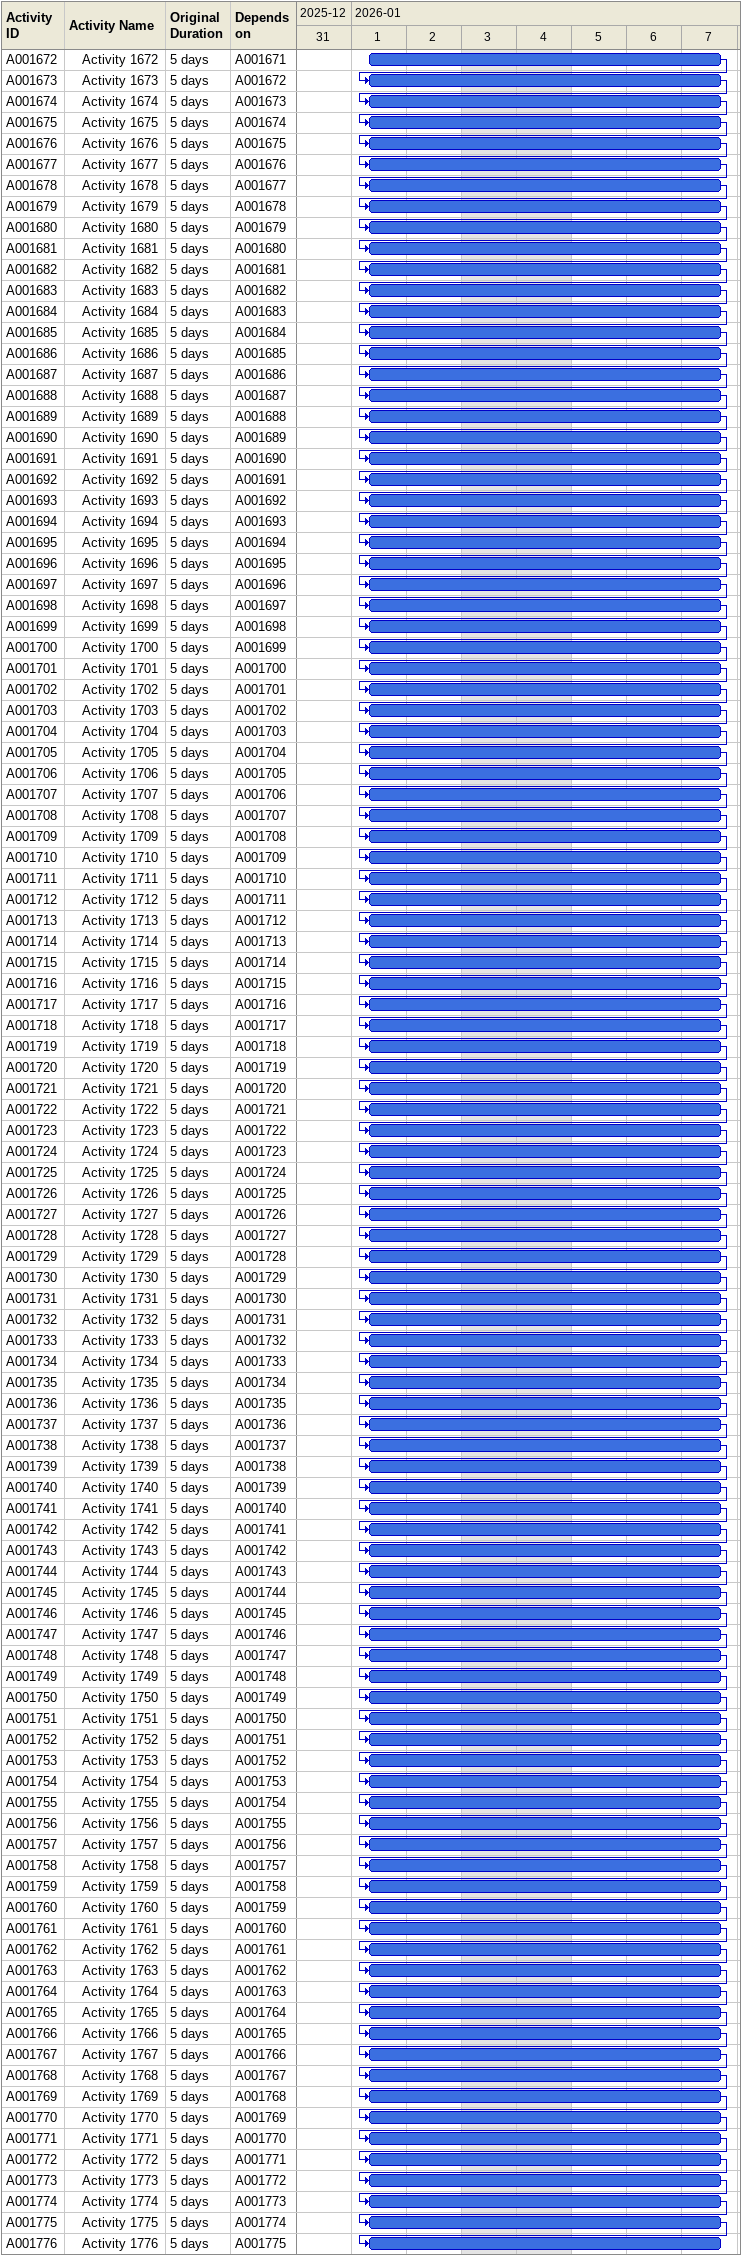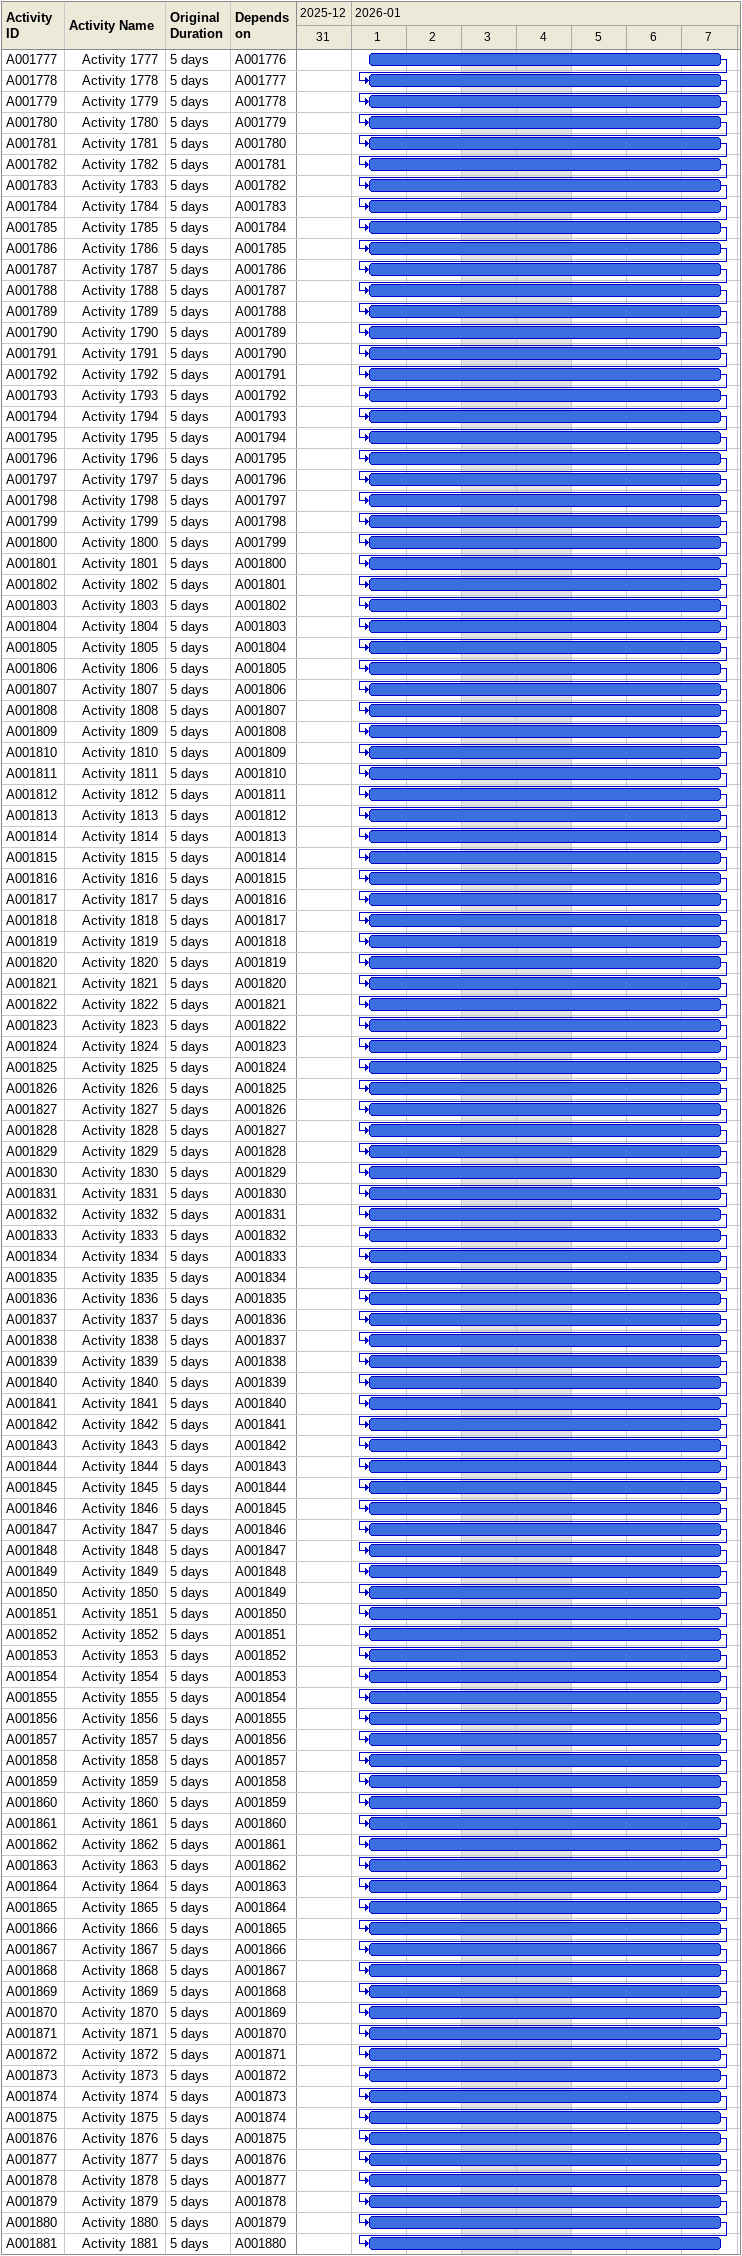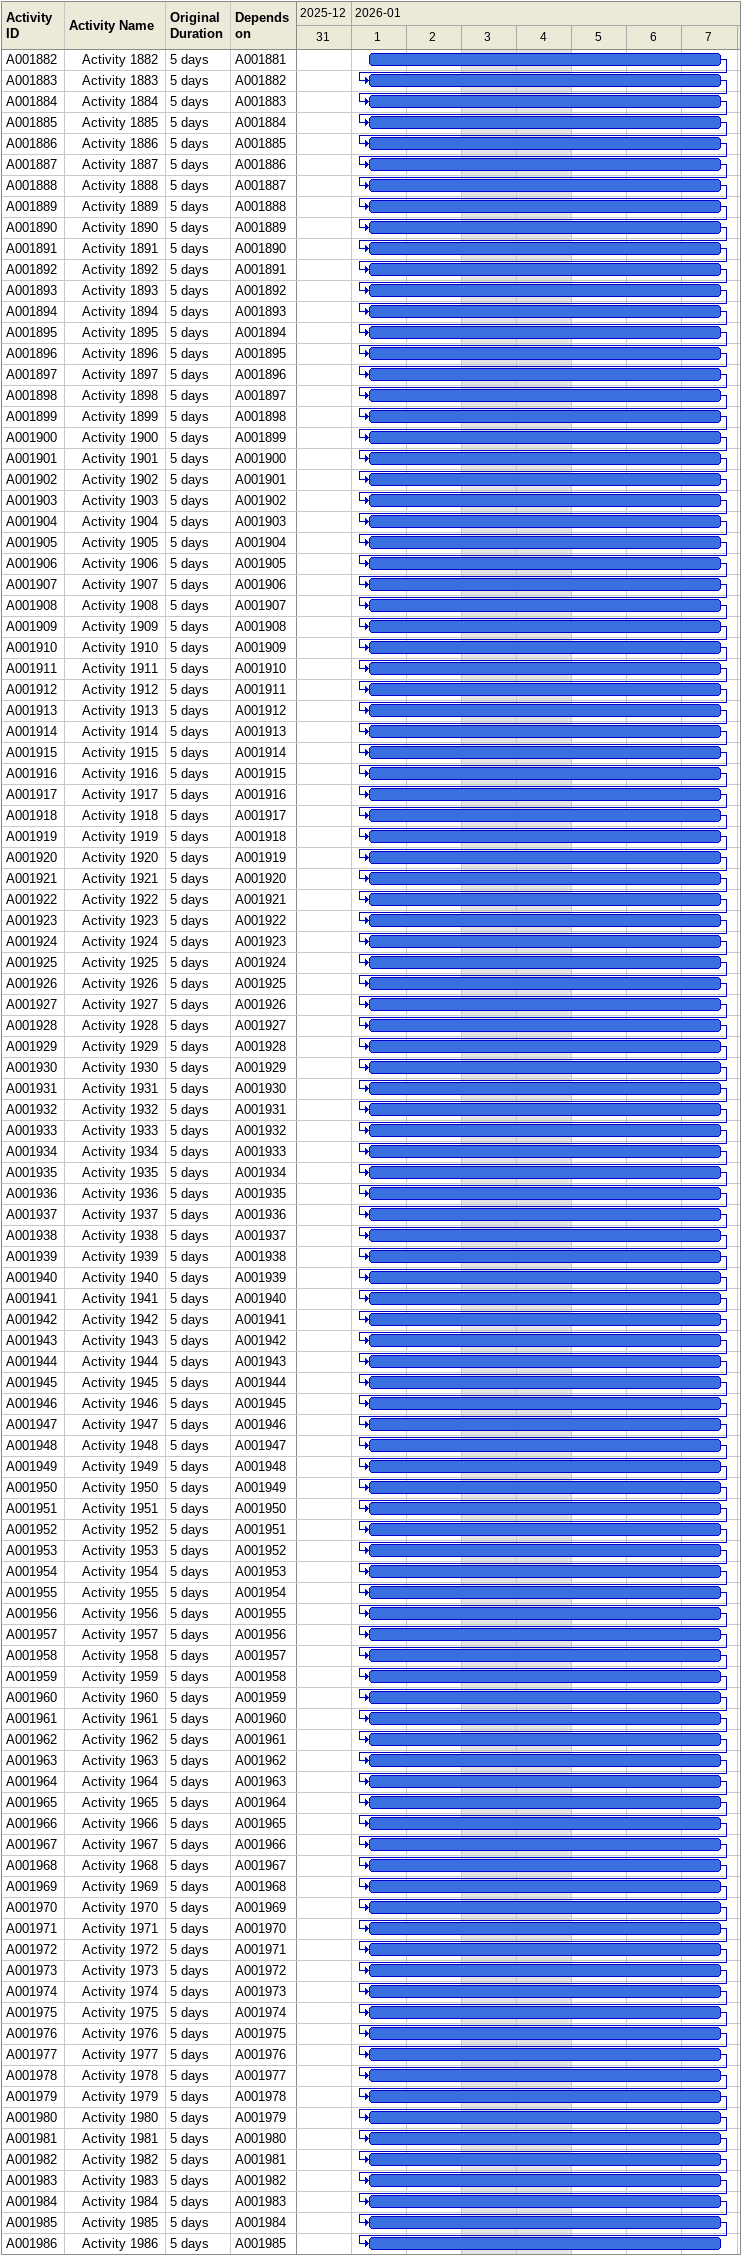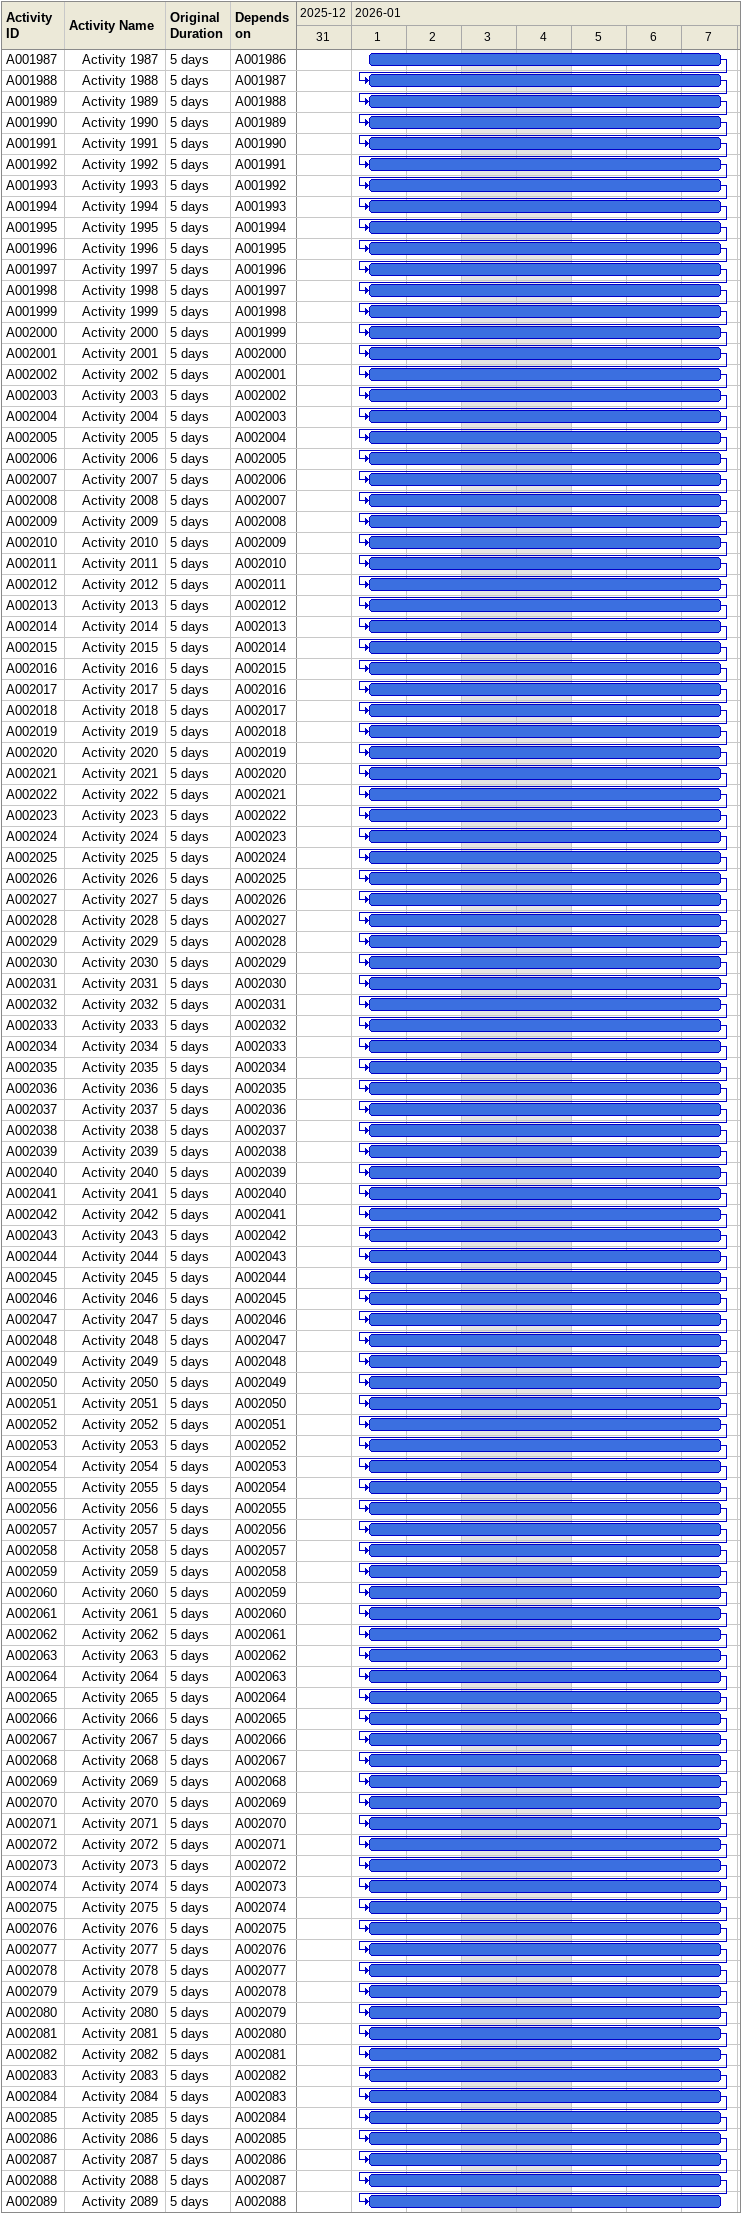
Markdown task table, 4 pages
| ID | Level | Task | Original duration | Start | Finish | Predecessors |
|---|---|---|---|---|---|---|
| A001672 | 2 | Activity 1672 | 5d | 2026-01-01 | 2026-01-07 | A001671 |
| A001673 | 2 | Activity 1673 | 5d | 2026-01-01 | 2026-01-07 | A001672 |
| A001674 | 2 | Activity 1674 | 5d | 2026-01-01 | 2026-01-07 | A001673 |
| A001675 | 2 | Activity 1675 | 5d | 2026-01-01 | 2026-01-07 | A001674 |
| A001676 | 2 | Activity 1676 | 5d | 2026-01-01 | 2026-01-07 | A001675 |
| A001677 | 2 | Activity 1677 | 5d | 2026-01-01 | 2026-01-07 | A001676 |
| A001678 | 2 | Activity 1678 | 5d | 2026-01-01 | 2026-01-07 | A001677 |
| A001679 | 2 | Activity 1679 | 5d | 2026-01-01 | 2026-01-07 | A001678 |
| A001680 | 2 | Activity 1680 | 5d | 2026-01-01 | 2026-01-07 | A001679 |
| A001681 | 2 | Activity 1681 | 5d | 2026-01-01 | 2026-01-07 | A001680 |
| A001682 | 2 | Activity 1682 | 5d | 2026-01-01 | 2026-01-07 | A001681 |
| A001683 | 2 | Activity 1683 | 5d | 2026-01-01 | 2026-01-07 | A001682 |
| A001684 | 2 | Activity 1684 | 5d | 2026-01-01 | 2026-01-07 | A001683 |
| A001685 | 2 | Activity 1685 | 5d | 2026-01-01 | 2026-01-07 | A001684 |
| A001686 | 2 | Activity 1686 | 5d | 2026-01-01 | 2026-01-07 | A001685 |
| A001687 | 2 | Activity 1687 | 5d | 2026-01-01 | 2026-01-07 | A001686 |
| A001688 | 2 | Activity 1688 | 5d | 2026-01-01 | 2026-01-07 | A001687 |
| A001689 | 2 | Activity 1689 | 5d | 2026-01-01 | 2026-01-07 | A001688 |
| A001690 | 2 | Activity 1690 | 5d | 2026-01-01 | 2026-01-07 | A001689 |
| A001691 | 2 | Activity 1691 | 5d | 2026-01-01 | 2026-01-07 | A001690 |
| A001692 | 2 | Activity 1692 | 5d | 2026-01-01 | 2026-01-07 | A001691 |
| A001693 | 2 | Activity 1693 | 5d | 2026-01-01 | 2026-01-07 | A001692 |
| A001694 | 2 | Activity 1694 | 5d | 2026-01-01 | 2026-01-07 | A001693 |
| A001695 | 2 | Activity 1695 | 5d | 2026-01-01 | 2026-01-07 | A001694 |
| A001696 | 2 | Activity 1696 | 5d | 2026-01-01 | 2026-01-07 | A001695 |
| A001697 | 2 | Activity 1697 | 5d | 2026-01-01 | 2026-01-07 | A001696 |
| A001698 | 2 | Activity 1698 | 5d | 2026-01-01 | 2026-01-07 | A001697 |
| A001699 | 2 | Activity 1699 | 5d | 2026-01-01 | 2026-01-07 | A001698 |
| A001700 | 2 | Activity 1700 | 5d | 2026-01-01 | 2026-01-07 | A001699 |
| A001701 | 2 | Activity 1701 | 5d | 2026-01-01 | 2026-01-07 | A001700 |
| A001702 | 2 | Activity 1702 | 5d | 2026-01-01 | 2026-01-07 | A001701 |
| A001703 | 2 | Activity 1703 | 5d | 2026-01-01 | 2026-01-07 | A001702 |
| A001704 | 2 | Activity 1704 | 5d | 2026-01-01 | 2026-01-07 | A001703 |
| A001705 | 2 | Activity 1705 | 5d | 2026-01-01 | 2026-01-07 | A001704 |
| A001706 | 2 | Activity 1706 | 5d | 2026-01-01 | 2026-01-07 | A001705 |
| A001707 | 2 | Activity 1707 | 5d | 2026-01-01 | 2026-01-07 | A001706 |
| A001708 | 2 | Activity 1708 | 5d | 2026-01-01 | 2026-01-07 | A001707 |
| A001709 | 2 | Activity 1709 | 5d | 2026-01-01 | 2026-01-07 | A001708 |
| A001710 | 2 | Activity 1710 | 5d | 2026-01-01 | 2026-01-07 | A001709 |
| A001711 | 2 | Activity 1711 | 5d | 2026-01-01 | 2026-01-07 | A001710 |
| A001712 | 2 | Activity 1712 | 5d | 2026-01-01 | 2026-01-07 | A001711 |
| A001713 | 2 | Activity 1713 | 5d | 2026-01-01 | 2026-01-07 | A001712 |
| A001714 | 2 | Activity 1714 | 5d | 2026-01-01 | 2026-01-07 | A001713 |
| A001715 | 2 | Activity 1715 | 5d | 2026-01-01 | 2026-01-07 | A001714 |
| A001716 | 2 | Activity 1716 | 5d | 2026-01-01 | 2026-01-07 | A001715 |
| A001717 | 2 | Activity 1717 | 5d | 2026-01-01 | 2026-01-07 | A001716 |
| A001718 | 2 | Activity 1718 | 5d | 2026-01-01 | 2026-01-07 | A001717 |
| A001719 | 2 | Activity 1719 | 5d | 2026-01-01 | 2026-01-07 | A001718 |
| A001720 | 2 | Activity 1720 | 5d | 2026-01-01 | 2026-01-07 | A001719 |
| A001721 | 2 | Activity 1721 | 5d | 2026-01-01 | 2026-01-07 | A001720 |
| A001722 | 2 | Activity 1722 | 5d | 2026-01-01 | 2026-01-07 | A001721 |
| A001723 | 2 | Activity 1723 | 5d | 2026-01-01 | 2026-01-07 | A001722 |
| A001724 | 2 | Activity 1724 | 5d | 2026-01-01 | 2026-01-07 | A001723 |
| A001725 | 2 | Activity 1725 | 5d | 2026-01-01 | 2026-01-07 | A001724 |
| A001726 | 2 | Activity 1726 | 5d | 2026-01-01 | 2026-01-07 | A001725 |
| A001727 | 2 | Activity 1727 | 5d | 2026-01-01 | 2026-01-07 | A001726 |
| A001728 | 2 | Activity 1728 | 5d | 2026-01-01 | 2026-01-07 | A001727 |
| A001729 | 2 | Activity 1729 | 5d | 2026-01-01 | 2026-01-07 | A001728 |
| A001730 | 2 | Activity 1730 | 5d | 2026-01-01 | 2026-01-07 | A001729 |
| A001731 | 2 | Activity 1731 | 5d | 2026-01-01 | 2026-01-07 | A001730 |
| A001732 | 2 | Activity 1732 | 5d | 2026-01-01 | 2026-01-07 | A001731 |
| A001733 | 2 | Activity 1733 | 5d | 2026-01-01 | 2026-01-07 | A001732 |
| A001734 | 2 | Activity 1734 | 5d | 2026-01-01 | 2026-01-07 | A001733 |
| A001735 | 2 | Activity 1735 | 5d | 2026-01-01 | 2026-01-07 | A001734 |
| A001736 | 2 | Activity 1736 | 5d | 2026-01-01 | 2026-01-07 | A001735 |
| A001737 | 2 | Activity 1737 | 5d | 2026-01-01 | 2026-01-07 | A001736 |
| A001738 | 2 | Activity 1738 | 5d | 2026-01-01 | 2026-01-07 | A001737 |
| A001739 | 2 | Activity 1739 | 5d | 2026-01-01 | 2026-01-07 | A001738 |
| A001740 | 2 | Activity 1740 | 5d | 2026-01-01 | 2026-01-07 | A001739 |
| A001741 | 2 | Activity 1741 | 5d | 2026-01-01 | 2026-01-07 | A001740 |
| A001742 | 2 | Activity 1742 | 5d | 2026-01-01 | 2026-01-07 | A001741 |
| A001743 | 2 | Activity 1743 | 5d | 2026-01-01 | 2026-01-07 | A001742 |
| A001744 | 2 | Activity 1744 | 5d | 2026-01-01 | 2026-01-07 | A001743 |
| A001745 | 2 | Activity 1745 | 5d | 2026-01-01 | 2026-01-07 | A001744 |
| A001746 | 2 | Activity 1746 | 5d | 2026-01-01 | 2026-01-07 | A001745 |
| A001747 | 2 | Activity 1747 | 5d | 2026-01-01 | 2026-01-07 | A001746 |
| A001748 | 2 | Activity 1748 | 5d | 2026-01-01 | 2026-01-07 | A001747 |
| A001749 | 2 | Activity 1749 | 5d | 2026-01-01 | 2026-01-07 | A001748 |
| A001750 | 2 | Activity 1750 | 5d | 2026-01-01 | 2026-01-07 | A001749 |
| A001751 | 2 | Activity 1751 | 5d | 2026-01-01 | 2026-01-07 | A001750 |
| A001752 | 2 | Activity 1752 | 5d | 2026-01-01 | 2026-01-07 | A001751 |
| A001753 | 2 | Activity 1753 | 5d | 2026-01-01 | 2026-01-07 | A001752 |
| A001754 | 2 | Activity 1754 | 5d | 2026-01-01 | 2026-01-07 | A001753 |
| A001755 | 2 | Activity 1755 | 5d | 2026-01-01 | 2026-01-07 | A001754 |
| A001756 | 2 | Activity 1756 | 5d | 2026-01-01 | 2026-01-07 | A001755 |
| A001757 | 2 | Activity 1757 | 5d | 2026-01-01 | 2026-01-07 | A001756 |
| A001758 | 2 | Activity 1758 | 5d | 2026-01-01 | 2026-01-07 | A001757 |
| A001759 | 2 | Activity 1759 | 5d | 2026-01-01 | 2026-01-07 | A001758 |
| A001760 | 2 | Activity 1760 | 5d | 2026-01-01 | 2026-01-07 | A001759 |
| A001761 | 2 | Activity 1761 | 5d | 2026-01-01 | 2026-01-07 | A001760 |
| A001762 | 2 | Activity 1762 | 5d | 2026-01-01 | 2026-01-07 | A001761 |
| A001763 | 2 | Activity 1763 | 5d | 2026-01-01 | 2026-01-07 | A001762 |
| A001764 | 2 | Activity 1764 | 5d | 2026-01-01 | 2026-01-07 | A001763 |
| A001765 | 2 | Activity 1765 | 5d | 2026-01-01 | 2026-01-07 | A001764 |
| A001766 | 2 | Activity 1766 | 5d | 2026-01-01 | 2026-01-07 | A001765 |
| A001767 | 2 | Activity 1767 | 5d | 2026-01-01 | 2026-01-07 | A001766 |
| A001768 | 2 | Activity 1768 | 5d | 2026-01-01 | 2026-01-07 | A001767 |
| A001769 | 2 | Activity 1769 | 5d | 2026-01-01 | 2026-01-07 | A001768 |
| A001770 | 2 | Activity 1770 | 5d | 2026-01-01 | 2026-01-07 | A001769 |
| A001771 | 2 | Activity 1771 | 5d | 2026-01-01 | 2026-01-07 | A001770 |
| A001772 | 2 | Activity 1772 | 5d | 2026-01-01 | 2026-01-07 | A001771 |
| A001773 | 2 | Activity 1773 | 5d | 2026-01-01 | 2026-01-07 | A001772 |
| A001774 | 2 | Activity 1774 | 5d | 2026-01-01 | 2026-01-07 | A001773 |
| A001775 | 2 | Activity 1775 | 5d | 2026-01-01 | 2026-01-07 | A001774 |
| A001776 | 2 | Activity 1776 | 5d | 2026-01-01 | 2026-01-07 | A001775 |
| A001777 | 2 | Activity 1777 | 5d | 2026-01-01 | 2026-01-07 | A001776 |
| A001778 | 2 | Activity 1778 | 5d | 2026-01-01 | 2026-01-07 | A001777 |
| A001779 | 2 | Activity 1779 | 5d | 2026-01-01 | 2026-01-07 | A001778 |
| A001780 | 2 | Activity 1780 | 5d | 2026-01-01 | 2026-01-07 | A001779 |
| A001781 | 2 | Activity 1781 | 5d | 2026-01-01 | 2026-01-07 | A001780 |
| A001782 | 2 | Activity 1782 | 5d | 2026-01-01 | 2026-01-07 | A001781 |
| A001783 | 2 | Activity 1783 | 5d | 2026-01-01 | 2026-01-07 | A001782 |
| A001784 | 2 | Activity 1784 | 5d | 2026-01-01 | 2026-01-07 | A001783 |
| A001785 | 2 | Activity 1785 | 5d | 2026-01-01 | 2026-01-07 | A001784 |
| A001786 | 2 | Activity 1786 | 5d | 2026-01-01 | 2026-01-07 | A001785 |
| A001787 | 2 | Activity 1787 | 5d | 2026-01-01 | 2026-01-07 | A001786 |
| A001788 | 2 | Activity 1788 | 5d | 2026-01-01 | 2026-01-07 | A001787 |
| A001789 | 2 | Activity 1789 | 5d | 2026-01-01 | 2026-01-07 | A001788 |
| A001790 | 2 | Activity 1790 | 5d | 2026-01-01 | 2026-01-07 | A001789 |
| A001791 | 2 | Activity 1791 | 5d | 2026-01-01 | 2026-01-07 | A001790 |
| A001792 | 2 | Activity 1792 | 5d | 2026-01-01 | 2026-01-07 | A001791 |
| A001793 | 2 | Activity 1793 | 5d | 2026-01-01 | 2026-01-07 | A001792 |
| A001794 | 2 | Activity 1794 | 5d | 2026-01-01 | 2026-01-07 | A001793 |
| A001795 | 2 | Activity 1795 | 5d | 2026-01-01 | 2026-01-07 | A001794 |
| A001796 | 2 | Activity 1796 | 5d | 2026-01-01 | 2026-01-07 | A001795 |
| A001797 | 2 | Activity 1797 | 5d | 2026-01-01 | 2026-01-07 | A001796 |
| A001798 | 2 | Activity 1798 | 5d | 2026-01-01 | 2026-01-07 | A001797 |
| A001799 | 2 | Activity 1799 | 5d | 2026-01-01 | 2026-01-07 | A001798 |
| A001800 | 2 | Activity 1800 | 5d | 2026-01-01 | 2026-01-07 | A001799 |
| A001801 | 2 | Activity 1801 | 5d | 2026-01-01 | 2026-01-07 | A001800 |
| A001802 | 2 | Activity 1802 | 5d | 2026-01-01 | 2026-01-07 | A001801 |
| A001803 | 2 | Activity 1803 | 5d | 2026-01-01 | 2026-01-07 | A001802 |
| A001804 | 2 | Activity 1804 | 5d | 2026-01-01 | 2026-01-07 | A001803 |
| A001805 | 2 | Activity 1805 | 5d | 2026-01-01 | 2026-01-07 | A001804 |
| A001806 | 2 | Activity 1806 | 5d | 2026-01-01 | 2026-01-07 | A001805 |
| A001807 | 2 | Activity 1807 | 5d | 2026-01-01 | 2026-01-07 | A001806 |
| A001808 | 2 | Activity 1808 | 5d | 2026-01-01 | 2026-01-07 | A001807 |
| A001809 | 2 | Activity 1809 | 5d | 2026-01-01 | 2026-01-07 | A001808 |
| A001810 | 2 | Activity 1810 | 5d | 2026-01-01 | 2026-01-07 | A001809 |
| A001811 | 2 | Activity 1811 | 5d | 2026-01-01 | 2026-01-07 | A001810 |
| A001812 | 2 | Activity 1812 | 5d | 2026-01-01 | 2026-01-07 | A001811 |
| A001813 | 2 | Activity 1813 | 5d | 2026-01-01 | 2026-01-07 | A001812 |
| A001814 | 2 | Activity 1814 | 5d | 2026-01-01 | 2026-01-07 | A001813 |
| A001815 | 2 | Activity 1815 | 5d | 2026-01-01 | 2026-01-07 | A001814 |
| A001816 | 2 | Activity 1816 | 5d | 2026-01-01 | 2026-01-07 | A001815 |
| A001817 | 2 | Activity 1817 | 5d | 2026-01-01 | 2026-01-07 | A001816 |
| A001818 | 2 | Activity 1818 | 5d | 2026-01-01 | 2026-01-07 | A001817 |
| A001819 | 2 | Activity 1819 | 5d | 2026-01-01 | 2026-01-07 | A001818 |
| A001820 | 2 | Activity 1820 | 5d | 2026-01-01 | 2026-01-07 | A001819 |
| A001821 | 2 | Activity 1821 | 5d | 2026-01-01 | 2026-01-07 | A001820 |
| A001822 | 2 | Activity 1822 | 5d | 2026-01-01 | 2026-01-07 | A001821 |
| A001823 | 2 | Activity 1823 | 5d | 2026-01-01 | 2026-01-07 | A001822 |
| A001824 | 2 | Activity 1824 | 5d | 2026-01-01 | 2026-01-07 | A001823 |
| A001825 | 2 | Activity 1825 | 5d | 2026-01-01 | 2026-01-07 | A001824 |
| A001826 | 2 | Activity 1826 | 5d | 2026-01-01 | 2026-01-07 | A001825 |
| A001827 | 2 | Activity 1827 | 5d | 2026-01-01 | 2026-01-07 | A001826 |
| A001828 | 2 | Activity 1828 | 5d | 2026-01-01 | 2026-01-07 | A001827 |
| A001829 | 2 | Activity 1829 | 5d | 2026-01-01 | 2026-01-07 | A001828 |
| A001830 | 2 | Activity 1830 | 5d | 2026-01-01 | 2026-01-07 | A001829 |
| A001831 | 2 | Activity 1831 | 5d | 2026-01-01 | 2026-01-07 | A001830 |
| A001832 | 2 | Activity 1832 | 5d | 2026-01-01 | 2026-01-07 | A001831 |
| A001833 | 2 | Activity 1833 | 5d | 2026-01-01 | 2026-01-07 | A001832 |
| A001834 | 2 | Activity 1834 | 5d | 2026-01-01 | 2026-01-07 | A001833 |
| A001835 | 2 | Activity 1835 | 5d | 2026-01-01 | 2026-01-07 | A001834 |
| A001836 | 2 | Activity 1836 | 5d | 2026-01-01 | 2026-01-07 | A001835 |
| A001837 | 2 | Activity 1837 | 5d | 2026-01-01 | 2026-01-07 | A001836 |
| A001838 | 2 | Activity 1838 | 5d | 2026-01-01 | 2026-01-07 | A001837 |
| A001839 | 2 | Activity 1839 | 5d | 2026-01-01 | 2026-01-07 | A001838 |
| A001840 | 2 | Activity 1840 | 5d | 2026-01-01 | 2026-01-07 | A001839 |
| A001841 | 2 | Activity 1841 | 5d | 2026-01-01 | 2026-01-07 | A001840 |
| A001842 | 2 | Activity 1842 | 5d | 2026-01-01 | 2026-01-07 | A001841 |
| A001843 | 2 | Activity 1843 | 5d | 2026-01-01 | 2026-01-07 | A001842 |
| A001844 | 2 | Activity 1844 | 5d | 2026-01-01 | 2026-01-07 | A001843 |
| A001845 | 2 | Activity 1845 | 5d | 2026-01-01 | 2026-01-07 | A001844 |
| A001846 | 2 | Activity 1846 | 5d | 2026-01-01 | 2026-01-07 | A001845 |
| A001847 | 2 | Activity 1847 | 5d | 2026-01-01 | 2026-01-07 | A001846 |
| A001848 | 2 | Activity 1848 | 5d | 2026-01-01 | 2026-01-07 | A001847 |
| A001849 | 2 | Activity 1849 | 5d | 2026-01-01 | 2026-01-07 | A001848 |
| A001850 | 2 | Activity 1850 | 5d | 2026-01-01 | 2026-01-07 | A001849 |
| A001851 | 2 | Activity 1851 | 5d | 2026-01-01 | 2026-01-07 | A001850 |
| A001852 | 2 | Activity 1852 | 5d | 2026-01-01 | 2026-01-07 | A001851 |
| A001853 | 2 | Activity 1853 | 5d | 2026-01-01 | 2026-01-07 | A001852 |
| A001854 | 2 | Activity 1854 | 5d | 2026-01-01 | 2026-01-07 | A001853 |
| A001855 | 2 | Activity 1855 | 5d | 2026-01-01 | 2026-01-07 | A001854 |
| A001856 | 2 | Activity 1856 | 5d | 2026-01-01 | 2026-01-07 | A001855 |
| A001857 | 2 | Activity 1857 | 5d | 2026-01-01 | 2026-01-07 | A001856 |
| A001858 | 2 | Activity 1858 | 5d | 2026-01-01 | 2026-01-07 | A001857 |
| A001859 | 2 | Activity 1859 | 5d | 2026-01-01 | 2026-01-07 | A001858 |
| A001860 | 2 | Activity 1860 | 5d | 2026-01-01 | 2026-01-07 | A001859 |
| A001861 | 2 | Activity 1861 | 5d | 2026-01-01 | 2026-01-07 | A001860 |
| A001862 | 2 | Activity 1862 | 5d | 2026-01-01 | 2026-01-07 | A001861 |
| A001863 | 2 | Activity 1863 | 5d | 2026-01-01 | 2026-01-07 | A001862 |
| A001864 | 2 | Activity 1864 | 5d | 2026-01-01 | 2026-01-07 | A001863 |
| A001865 | 2 | Activity 1865 | 5d | 2026-01-01 | 2026-01-07 | A001864 |
| A001866 | 2 | Activity 1866 | 5d | 2026-01-01 | 2026-01-07 | A001865 |
| A001867 | 2 | Activity 1867 | 5d | 2026-01-01 | 2026-01-07 | A001866 |
| A001868 | 2 | Activity 1868 | 5d | 2026-01-01 | 2026-01-07 | A001867 |
| A001869 | 2 | Activity 1869 | 5d | 2026-01-01 | 2026-01-07 | A001868 |
| A001870 | 2 | Activity 1870 | 5d | 2026-01-01 | 2026-01-07 | A001869 |
| A001871 | 2 | Activity 1871 | 5d | 2026-01-01 | 2026-01-07 | A001870 |
| A001872 | 2 | Activity 1872 | 5d | 2026-01-01 | 2026-01-07 | A001871 |
| A001873 | 2 | Activity 1873 | 5d | 2026-01-01 | 2026-01-07 | A001872 |
| A001874 | 2 | Activity 1874 | 5d | 2026-01-01 | 2026-01-07 | A001873 |
| A001875 | 2 | Activity 1875 | 5d | 2026-01-01 | 2026-01-07 | A001874 |
| A001876 | 2 | Activity 1876 | 5d | 2026-01-01 | 2026-01-07 | A001875 |
| A001877 | 2 | Activity 1877 | 5d | 2026-01-01 | 2026-01-07 | A001876 |
| A001878 | 2 | Activity 1878 | 5d | 2026-01-01 | 2026-01-07 | A001877 |
| A001879 | 2 | Activity 1879 | 5d | 2026-01-01 | 2026-01-07 | A001878 |
| A001880 | 2 | Activity 1880 | 5d | 2026-01-01 | 2026-01-07 | A001879 |
| A001881 | 2 | Activity 1881 | 5d | 2026-01-01 | 2026-01-07 | A001880 |
| A001882 | 2 | Activity 1882 | 5d | 2026-01-01 | 2026-01-07 | A001881 |
| A001883 | 2 | Activity 1883 | 5d | 2026-01-01 | 2026-01-07 | A001882 |
| A001884 | 2 | Activity 1884 | 5d | 2026-01-01 | 2026-01-07 | A001883 |
| A001885 | 2 | Activity 1885 | 5d | 2026-01-01 | 2026-01-07 | A001884 |
| A001886 | 2 | Activity 1886 | 5d | 2026-01-01 | 2026-01-07 | A001885 |
| A001887 | 2 | Activity 1887 | 5d | 2026-01-01 | 2026-01-07 | A001886 |
| A001888 | 2 | Activity 1888 | 5d | 2026-01-01 | 2026-01-07 | A001887 |
| A001889 | 2 | Activity 1889 | 5d | 2026-01-01 | 2026-01-07 | A001888 |
| A001890 | 2 | Activity 1890 | 5d | 2026-01-01 | 2026-01-07 | A001889 |
| A001891 | 2 | Activity 1891 | 5d | 2026-01-01 | 2026-01-07 | A001890 |
| A001892 | 2 | Activity 1892 | 5d | 2026-01-01 | 2026-01-07 | A001891 |
| A001893 | 2 | Activity 1893 | 5d | 2026-01-01 | 2026-01-07 | A001892 |
| A001894 | 2 | Activity 1894 | 5d | 2026-01-01 | 2026-01-07 | A001893 |
| A001895 | 2 | Activity 1895 | 5d | 2026-01-01 | 2026-01-07 | A001894 |
| A001896 | 2 | Activity 1896 | 5d | 2026-01-01 | 2026-01-07 | A001895 |
| A001897 | 2 | Activity 1897 | 5d | 2026-01-01 | 2026-01-07 | A001896 |
| A001898 | 2 | Activity 1898 | 5d | 2026-01-01 | 2026-01-07 | A001897 |
| A001899 | 2 | Activity 1899 | 5d | 2026-01-01 | 2026-01-07 | A001898 |
| A001900 | 2 | Activity 1900 | 5d | 2026-01-01 | 2026-01-07 | A001899 |
| A001901 | 2 | Activity 1901 | 5d | 2026-01-01 | 2026-01-07 | A001900 |
| A001902 | 2 | Activity 1902 | 5d | 2026-01-01 | 2026-01-07 | A001901 |
| A001903 | 2 | Activity 1903 | 5d | 2026-01-01 | 2026-01-07 | A001902 |
| A001904 | 2 | Activity 1904 | 5d | 2026-01-01 | 2026-01-07 | A001903 |
| A001905 | 2 | Activity 1905 | 5d | 2026-01-01 | 2026-01-07 | A001904 |
| A001906 | 2 | Activity 1906 | 5d | 2026-01-01 | 2026-01-07 | A001905 |
| A001907 | 2 | Activity 1907 | 5d | 2026-01-01 | 2026-01-07 | A001906 |
| A001908 | 2 | Activity 1908 | 5d | 2026-01-01 | 2026-01-07 | A001907 |
| A001909 | 2 | Activity 1909 | 5d | 2026-01-01 | 2026-01-07 | A001908 |
| A001910 | 2 | Activity 1910 | 5d | 2026-01-01 | 2026-01-07 | A001909 |
| A001911 | 2 | Activity 1911 | 5d | 2026-01-01 | 2026-01-07 | A001910 |
| A001912 | 2 | Activity 1912 | 5d | 2026-01-01 | 2026-01-07 | A001911 |
| A001913 | 2 | Activity 1913 | 5d | 2026-01-01 | 2026-01-07 | A001912 |
| A001914 | 2 | Activity 1914 | 5d | 2026-01-01 | 2026-01-07 | A001913 |
| A001915 | 2 | Activity 1915 | 5d | 2026-01-01 | 2026-01-07 | A001914 |
| A001916 | 2 | Activity 1916 | 5d | 2026-01-01 | 2026-01-07 | A001915 |
| A001917 | 2 | Activity 1917 | 5d | 2026-01-01 | 2026-01-07 | A001916 |
| A001918 | 2 | Activity 1918 | 5d | 2026-01-01 | 2026-01-07 | A001917 |
| A001919 | 2 | Activity 1919 | 5d | 2026-01-01 | 2026-01-07 | A001918 |
| A001920 | 2 | Activity 1920 | 5d | 2026-01-01 | 2026-01-07 | A001919 |
| A001921 | 2 | Activity 1921 | 5d | 2026-01-01 | 2026-01-07 | A001920 |
| A001922 | 2 | Activity 1922 | 5d | 2026-01-01 | 2026-01-07 | A001921 |
| A001923 | 2 | Activity 1923 | 5d | 2026-01-01 | 2026-01-07 | A001922 |
| A001924 | 2 | Activity 1924 | 5d | 2026-01-01 | 2026-01-07 | A001923 |
| A001925 | 2 | Activity 1925 | 5d | 2026-01-01 | 2026-01-07 | A001924 |
| A001926 | 2 | Activity 1926 | 5d | 2026-01-01 | 2026-01-07 | A001925 |
| A001927 | 2 | Activity 1927 | 5d | 2026-01-01 | 2026-01-07 | A001926 |
| A001928 | 2 | Activity 1928 | 5d | 2026-01-01 | 2026-01-07 | A001927 |
| A001929 | 2 | Activity 1929 | 5d | 2026-01-01 | 2026-01-07 | A001928 |
| A001930 | 2 | Activity 1930 | 5d | 2026-01-01 | 2026-01-07 | A001929 |
| A001931 | 2 | Activity 1931 | 5d | 2026-01-01 | 2026-01-07 | A001930 |
| A001932 | 2 | Activity 1932 | 5d | 2026-01-01 | 2026-01-07 | A001931 |
| A001933 | 2 | Activity 1933 | 5d | 2026-01-01 | 2026-01-07 | A001932 |
| A001934 | 2 | Activity 1934 | 5d | 2026-01-01 | 2026-01-07 | A001933 |
| A001935 | 2 | Activity 1935 | 5d | 2026-01-01 | 2026-01-07 | A001934 |
| A001936 | 2 | Activity 1936 | 5d | 2026-01-01 | 2026-01-07 | A001935 |
| A001937 | 2 | Activity 1937 | 5d | 2026-01-01 | 2026-01-07 | A001936 |
| A001938 | 2 | Activity 1938 | 5d | 2026-01-01 | 2026-01-07 | A001937 |
| A001939 | 2 | Activity 1939 | 5d | 2026-01-01 | 2026-01-07 | A001938 |
| A001940 | 2 | Activity 1940 | 5d | 2026-01-01 | 2026-01-07 | A001939 |
| A001941 | 2 | Activity 1941 | 5d | 2026-01-01 | 2026-01-07 | A001940 |
| A001942 | 2 | Activity 1942 | 5d | 2026-01-01 | 2026-01-07 | A001941 |
| A001943 | 2 | Activity 1943 | 5d | 2026-01-01 | 2026-01-07 | A001942 |
| A001944 | 2 | Activity 1944 | 5d | 2026-01-01 | 2026-01-07 | A001943 |
| A001945 | 2 | Activity 1945 | 5d | 2026-01-01 | 2026-01-07 | A001944 |
| A001946 | 2 | Activity 1946 | 5d | 2026-01-01 | 2026-01-07 | A001945 |
| A001947 | 2 | Activity 1947 | 5d | 2026-01-01 | 2026-01-07 | A001946 |
| A001948 | 2 | Activity 1948 | 5d | 2026-01-01 | 2026-01-07 | A001947 |
| A001949 | 2 | Activity 1949 | 5d | 2026-01-01 | 2026-01-07 | A001948 |
| A001950 | 2 | Activity 1950 | 5d | 2026-01-01 | 2026-01-07 | A001949 |
| A001951 | 2 | Activity 1951 | 5d | 2026-01-01 | 2026-01-07 | A001950 |
| A001952 | 2 | Activity 1952 | 5d | 2026-01-01 | 2026-01-07 | A001951 |
| A001953 | 2 | Activity 1953 | 5d | 2026-01-01 | 2026-01-07 | A001952 |
| A001954 | 2 | Activity 1954 | 5d | 2026-01-01 | 2026-01-07 | A001953 |
| A001955 | 2 | Activity 1955 | 5d | 2026-01-01 | 2026-01-07 | A001954 |
| A001956 | 2 | Activity 1956 | 5d | 2026-01-01 | 2026-01-07 | A001955 |
| A001957 | 2 | Activity 1957 | 5d | 2026-01-01 | 2026-01-07 | A001956 |
| A001958 | 2 | Activity 1958 | 5d | 2026-01-01 | 2026-01-07 | A001957 |
| A001959 | 2 | Activity 1959 | 5d | 2026-01-01 | 2026-01-07 | A001958 |
| A001960 | 2 | Activity 1960 | 5d | 2026-01-01 | 2026-01-07 | A001959 |
| A001961 | 2 | Activity 1961 | 5d | 2026-01-01 | 2026-01-07 | A001960 |
| A001962 | 2 | Activity 1962 | 5d | 2026-01-01 | 2026-01-07 | A001961 |
| A001963 | 2 | Activity 1963 | 5d | 2026-01-01 | 2026-01-07 | A001962 |
| A001964 | 2 | Activity 1964 | 5d | 2026-01-01 | 2026-01-07 | A001963 |
| A001965 | 2 | Activity 1965 | 5d | 2026-01-01 | 2026-01-07 | A001964 |
| A001966 | 2 | Activity 1966 | 5d | 2026-01-01 | 2026-01-07 | A001965 |
| A001967 | 2 | Activity 1967 | 5d | 2026-01-01 | 2026-01-07 | A001966 |
| A001968 | 2 | Activity 1968 | 5d | 2026-01-01 | 2026-01-07 | A001967 |
| A001969 | 2 | Activity 1969 | 5d | 2026-01-01 | 2026-01-07 | A001968 |
| A001970 | 2 | Activity 1970 | 5d | 2026-01-01 | 2026-01-07 | A001969 |
| A001971 | 2 | Activity 1971 | 5d | 2026-01-01 | 2026-01-07 | A001970 |
| A001972 | 2 | Activity 1972 | 5d | 2026-01-01 | 2026-01-07 | A001971 |
| A001973 | 2 | Activity 1973 | 5d | 2026-01-01 | 2026-01-07 | A001972 |
| A001974 | 2 | Activity 1974 | 5d | 2026-01-01 | 2026-01-07 | A001973 |
| A001975 | 2 | Activity 1975 | 5d | 2026-01-01 | 2026-01-07 | A001974 |
| A001976 | 2 | Activity 1976 | 5d | 2026-01-01 | 2026-01-07 | A001975 |
| A001977 | 2 | Activity 1977 | 5d | 2026-01-01 | 2026-01-07 | A001976 |
| A001978 | 2 | Activity 1978 | 5d | 2026-01-01 | 2026-01-07 | A001977 |
| A001979 | 2 | Activity 1979 | 5d | 2026-01-01 | 2026-01-07 | A001978 |
| A001980 | 2 | Activity 1980 | 5d | 2026-01-01 | 2026-01-07 | A001979 |
| A001981 | 2 | Activity 1981 | 5d | 2026-01-01 | 2026-01-07 | A001980 |
| A001982 | 2 | Activity 1982 | 5d | 2026-01-01 | 2026-01-07 | A001981 |
| A001983 | 2 | Activity 1983 | 5d | 2026-01-01 | 2026-01-07 | A001982 |
| A001984 | 2 | Activity 1984 | 5d | 2026-01-01 | 2026-01-07 | A001983 |
| A001985 | 2 | Activity 1985 | 5d | 2026-01-01 | 2026-01-07 | A001984 |
| A001986 | 2 | Activity 1986 | 5d | 2026-01-01 | 2026-01-07 | A001985 |
| A001987 | 2 | Activity 1987 | 5d | 2026-01-01 | 2026-01-07 | A001986 |
| A001988 | 2 | Activity 1988 | 5d | 2026-01-01 | 2026-01-07 | A001987 |
| A001989 | 2 | Activity 1989 | 5d | 2026-01-01 | 2026-01-07 | A001988 |
| A001990 | 2 | Activity 1990 | 5d | 2026-01-01 | 2026-01-07 | A001989 |
| A001991 | 2 | Activity 1991 | 5d | 2026-01-01 | 2026-01-07 | A001990 |
| A001992 | 2 | Activity 1992 | 5d | 2026-01-01 | 2026-01-07 | A001991 |
| A001993 | 2 | Activity 1993 | 5d | 2026-01-01 | 2026-01-07 | A001992 |
| A001994 | 2 | Activity 1994 | 5d | 2026-01-01 | 2026-01-07 | A001993 |
| A001995 | 2 | Activity 1995 | 5d | 2026-01-01 | 2026-01-07 | A001994 |
| A001996 | 2 | Activity 1996 | 5d | 2026-01-01 | 2026-01-07 | A001995 |
| A001997 | 2 | Activity 1997 | 5d | 2026-01-01 | 2026-01-07 | A001996 |
| A001998 | 2 | Activity 1998 | 5d | 2026-01-01 | 2026-01-07 | A001997 |
| A001999 | 2 | Activity 1999 | 5d | 2026-01-01 | 2026-01-07 | A001998 |
| A002000 | 2 | Activity 2000 | 5d | 2026-01-01 | 2026-01-07 | A001999 |
| A002001 | 2 | Activity 2001 | 5d | 2026-01-01 | 2026-01-07 | A002000 |
| A002002 | 2 | Activity 2002 | 5d | 2026-01-01 | 2026-01-07 | A002001 |
| A002003 | 2 | Activity 2003 | 5d | 2026-01-01 | 2026-01-07 | A002002 |
| A002004 | 2 | Activity 2004 | 5d | 2026-01-01 | 2026-01-07 | A002003 |
| A002005 | 2 | Activity 2005 | 5d | 2026-01-01 | 2026-01-07 | A002004 |
| A002006 | 2 | Activity 2006 | 5d | 2026-01-01 | 2026-01-07 | A002005 |
| A002007 | 2 | Activity 2007 | 5d | 2026-01-01 | 2026-01-07 | A002006 |
| A002008 | 2 | Activity 2008 | 5d | 2026-01-01 | 2026-01-07 | A002007 |
| A002009 | 2 | Activity 2009 | 5d | 2026-01-01 | 2026-01-07 | A002008 |
| A002010 | 2 | Activity 2010 | 5d | 2026-01-01 | 2026-01-07 | A002009 |
| A002011 | 2 | Activity 2011 | 5d | 2026-01-01 | 2026-01-07 | A002010 |
| A002012 | 2 | Activity 2012 | 5d | 2026-01-01 | 2026-01-07 | A002011 |
| A002013 | 2 | Activity 2013 | 5d | 2026-01-01 | 2026-01-07 | A002012 |
| A002014 | 2 | Activity 2014 | 5d | 2026-01-01 | 2026-01-07 | A002013 |
| A002015 | 2 | Activity 2015 | 5d | 2026-01-01 | 2026-01-07 | A002014 |
| A002016 | 2 | Activity 2016 | 5d | 2026-01-01 | 2026-01-07 | A002015 |
| A002017 | 2 | Activity 2017 | 5d | 2026-01-01 | 2026-01-07 | A002016 |
| A002018 | 2 | Activity 2018 | 5d | 2026-01-01 | 2026-01-07 | A002017 |
| A002019 | 2 | Activity 2019 | 5d | 2026-01-01 | 2026-01-07 | A002018 |
| A002020 | 2 | Activity 2020 | 5d | 2026-01-01 | 2026-01-07 | A002019 |
| A002021 | 2 | Activity 2021 | 5d | 2026-01-01 | 2026-01-07 | A002020 |
| A002022 | 2 | Activity 2022 | 5d | 2026-01-01 | 2026-01-07 | A002021 |
| A002023 | 2 | Activity 2023 | 5d | 2026-01-01 | 2026-01-07 | A002022 |
| A002024 | 2 | Activity 2024 | 5d | 2026-01-01 | 2026-01-07 | A002023 |
| A002025 | 2 | Activity 2025 | 5d | 2026-01-01 | 2026-01-07 | A002024 |
| A002026 | 2 | Activity 2026 | 5d | 2026-01-01 | 2026-01-07 | A002025 |
| A002027 | 2 | Activity 2027 | 5d | 2026-01-01 | 2026-01-07 | A002026 |
| A002028 | 2 | Activity 2028 | 5d | 2026-01-01 | 2026-01-07 | A002027 |
| A002029 | 2 | Activity 2029 | 5d | 2026-01-01 | 2026-01-07 | A002028 |
| A002030 | 2 | Activity 2030 | 5d | 2026-01-01 | 2026-01-07 | A002029 |
| A002031 | 2 | Activity 2031 | 5d | 2026-01-01 | 2026-01-07 | A002030 |
| A002032 | 2 | Activity 2032 | 5d | 2026-01-01 | 2026-01-07 | A002031 |
| A002033 | 2 | Activity 2033 | 5d | 2026-01-01 | 2026-01-07 | A002032 |
| A002034 | 2 | Activity 2034 | 5d | 2026-01-01 | 2026-01-07 | A002033 |
| A002035 | 2 | Activity 2035 | 5d | 2026-01-01 | 2026-01-07 | A002034 |
| A002036 | 2 | Activity 2036 | 5d | 2026-01-01 | 2026-01-07 | A002035 |
| A002037 | 2 | Activity 2037 | 5d | 2026-01-01 | 2026-01-07 | A002036 |
| A002038 | 2 | Activity 2038 | 5d | 2026-01-01 | 2026-01-07 | A002037 |
| A002039 | 2 | Activity 2039 | 5d | 2026-01-01 | 2026-01-07 | A002038 |
| A002040 | 2 | Activity 2040 | 5d | 2026-01-01 | 2026-01-07 | A002039 |
| A002041 | 2 | Activity 2041 | 5d | 2026-01-01 | 2026-01-07 | A002040 |
| A002042 | 2 | Activity 2042 | 5d | 2026-01-01 | 2026-01-07 | A002041 |
| A002043 | 2 | Activity 2043 | 5d | 2026-01-01 | 2026-01-07 | A002042 |
| A002044 | 2 | Activity 2044 | 5d | 2026-01-01 | 2026-01-07 | A002043 |
| A002045 | 2 | Activity 2045 | 5d | 2026-01-01 | 2026-01-07 | A002044 |
| A002046 | 2 | Activity 2046 | 5d | 2026-01-01 | 2026-01-07 | A002045 |
| A002047 | 2 | Activity 2047 | 5d | 2026-01-01 | 2026-01-07 | A002046 |
| A002048 | 2 | Activity 2048 | 5d | 2026-01-01 | 2026-01-07 | A002047 |
| A002049 | 2 | Activity 2049 | 5d | 2026-01-01 | 2026-01-07 | A002048 |
| A002050 | 2 | Activity 2050 | 5d | 2026-01-01 | 2026-01-07 | A002049 |
| A002051 | 2 | Activity 2051 | 5d | 2026-01-01 | 2026-01-07 | A002050 |
| A002052 | 2 | Activity 2052 | 5d | 2026-01-01 | 2026-01-07 | A002051 |
| A002053 | 2 | Activity 2053 | 5d | 2026-01-01 | 2026-01-07 | A002052 |
| A002054 | 2 | Activity 2054 | 5d | 2026-01-01 | 2026-01-07 | A002053 |
| A002055 | 2 | Activity 2055 | 5d | 2026-01-01 | 2026-01-07 | A002054 |
| A002056 | 2 | Activity 2056 | 5d | 2026-01-01 | 2026-01-07 | A002055 |
| A002057 | 2 | Activity 2057 | 5d | 2026-01-01 | 2026-01-07 | A002056 |
| A002058 | 2 | Activity 2058 | 5d | 2026-01-01 | 2026-01-07 | A002057 |
| A002059 | 2 | Activity 2059 | 5d | 2026-01-01 | 2026-01-07 | A002058 |
| A002060 | 2 | Activity 2060 | 5d | 2026-01-01 | 2026-01-07 | A002059 |
| A002061 | 2 | Activity 2061 | 5d | 2026-01-01 | 2026-01-07 | A002060 |
| A002062 | 2 | Activity 2062 | 5d | 2026-01-01 | 2026-01-07 | A002061 |
| A002063 | 2 | Activity 2063 | 5d | 2026-01-01 | 2026-01-07 | A002062 |
| A002064 | 2 | Activity 2064 | 5d | 2026-01-01 | 2026-01-07 | A002063 |
| A002065 | 2 | Activity 2065 | 5d | 2026-01-01 | 2026-01-07 | A002064 |
| A002066 | 2 | Activity 2066 | 5d | 2026-01-01 | 2026-01-07 | A002065 |
| A002067 | 2 | Activity 2067 | 5d | 2026-01-01 | 2026-01-07 | A002066 |
| A002068 | 2 | Activity 2068 | 5d | 2026-01-01 | 2026-01-07 | A002067 |
| A002069 | 2 | Activity 2069 | 5d | 2026-01-01 | 2026-01-07 | A002068 |
| A002070 | 2 | Activity 2070 | 5d | 2026-01-01 | 2026-01-07 | A002069 |
| A002071 | 2 | Activity 2071 | 5d | 2026-01-01 | 2026-01-07 | A002070 |
| A002072 | 2 | Activity 2072 | 5d | 2026-01-01 | 2026-01-07 | A002071 |
| A002073 | 2 | Activity 2073 | 5d | 2026-01-01 | 2026-01-07 | A002072 |
| A002074 | 2 | Activity 2074 | 5d | 2026-01-01 | 2026-01-07 | A002073 |
| A002075 | 2 | Activity 2075 | 5d | 2026-01-01 | 2026-01-07 | A002074 |
| A002076 | 2 | Activity 2076 | 5d | 2026-01-01 | 2026-01-07 | A002075 |
| A002077 | 2 | Activity 2077 | 5d | 2026-01-01 | 2026-01-07 | A002076 |
| A002078 | 2 | Activity 2078 | 5d | 2026-01-01 | 2026-01-07 | A002077 |
| A002079 | 2 | Activity 2079 | 5d | 2026-01-01 | 2026-01-07 | A002078 |
| A002080 | 2 | Activity 2080 | 5d | 2026-01-01 | 2026-01-07 | A002079 |
| A002081 | 2 | Activity 2081 | 5d | 2026-01-01 | 2026-01-07 | A002080 |
| A002082 | 2 | Activity 2082 | 5d | 2026-01-01 | 2026-01-07 | A002081 |
| A002083 | 2 | Activity 2083 | 5d | 2026-01-01 | 2026-01-07 | A002082 |
| A002084 | 2 | Activity 2084 | 5d | 2026-01-01 | 2026-01-07 | A002083 |
| A002085 | 2 | Activity 2085 | 5d | 2026-01-01 | 2026-01-07 | A002084 |
| A002086 | 2 | Activity 2086 | 5d | 2026-01-01 | 2026-01-07 | A002085 |
| A002087 | 2 | Activity 2087 | 5d | 2026-01-01 | 2026-01-07 | A002086 |
| A002088 | 2 | Activity 2088 | 5d | 2026-01-01 | 2026-01-07 | A002087 |
| A002089 | 2 | Activity 2089 | 5d | 2026-01-01 | 2026-01-07 | A002088 |
